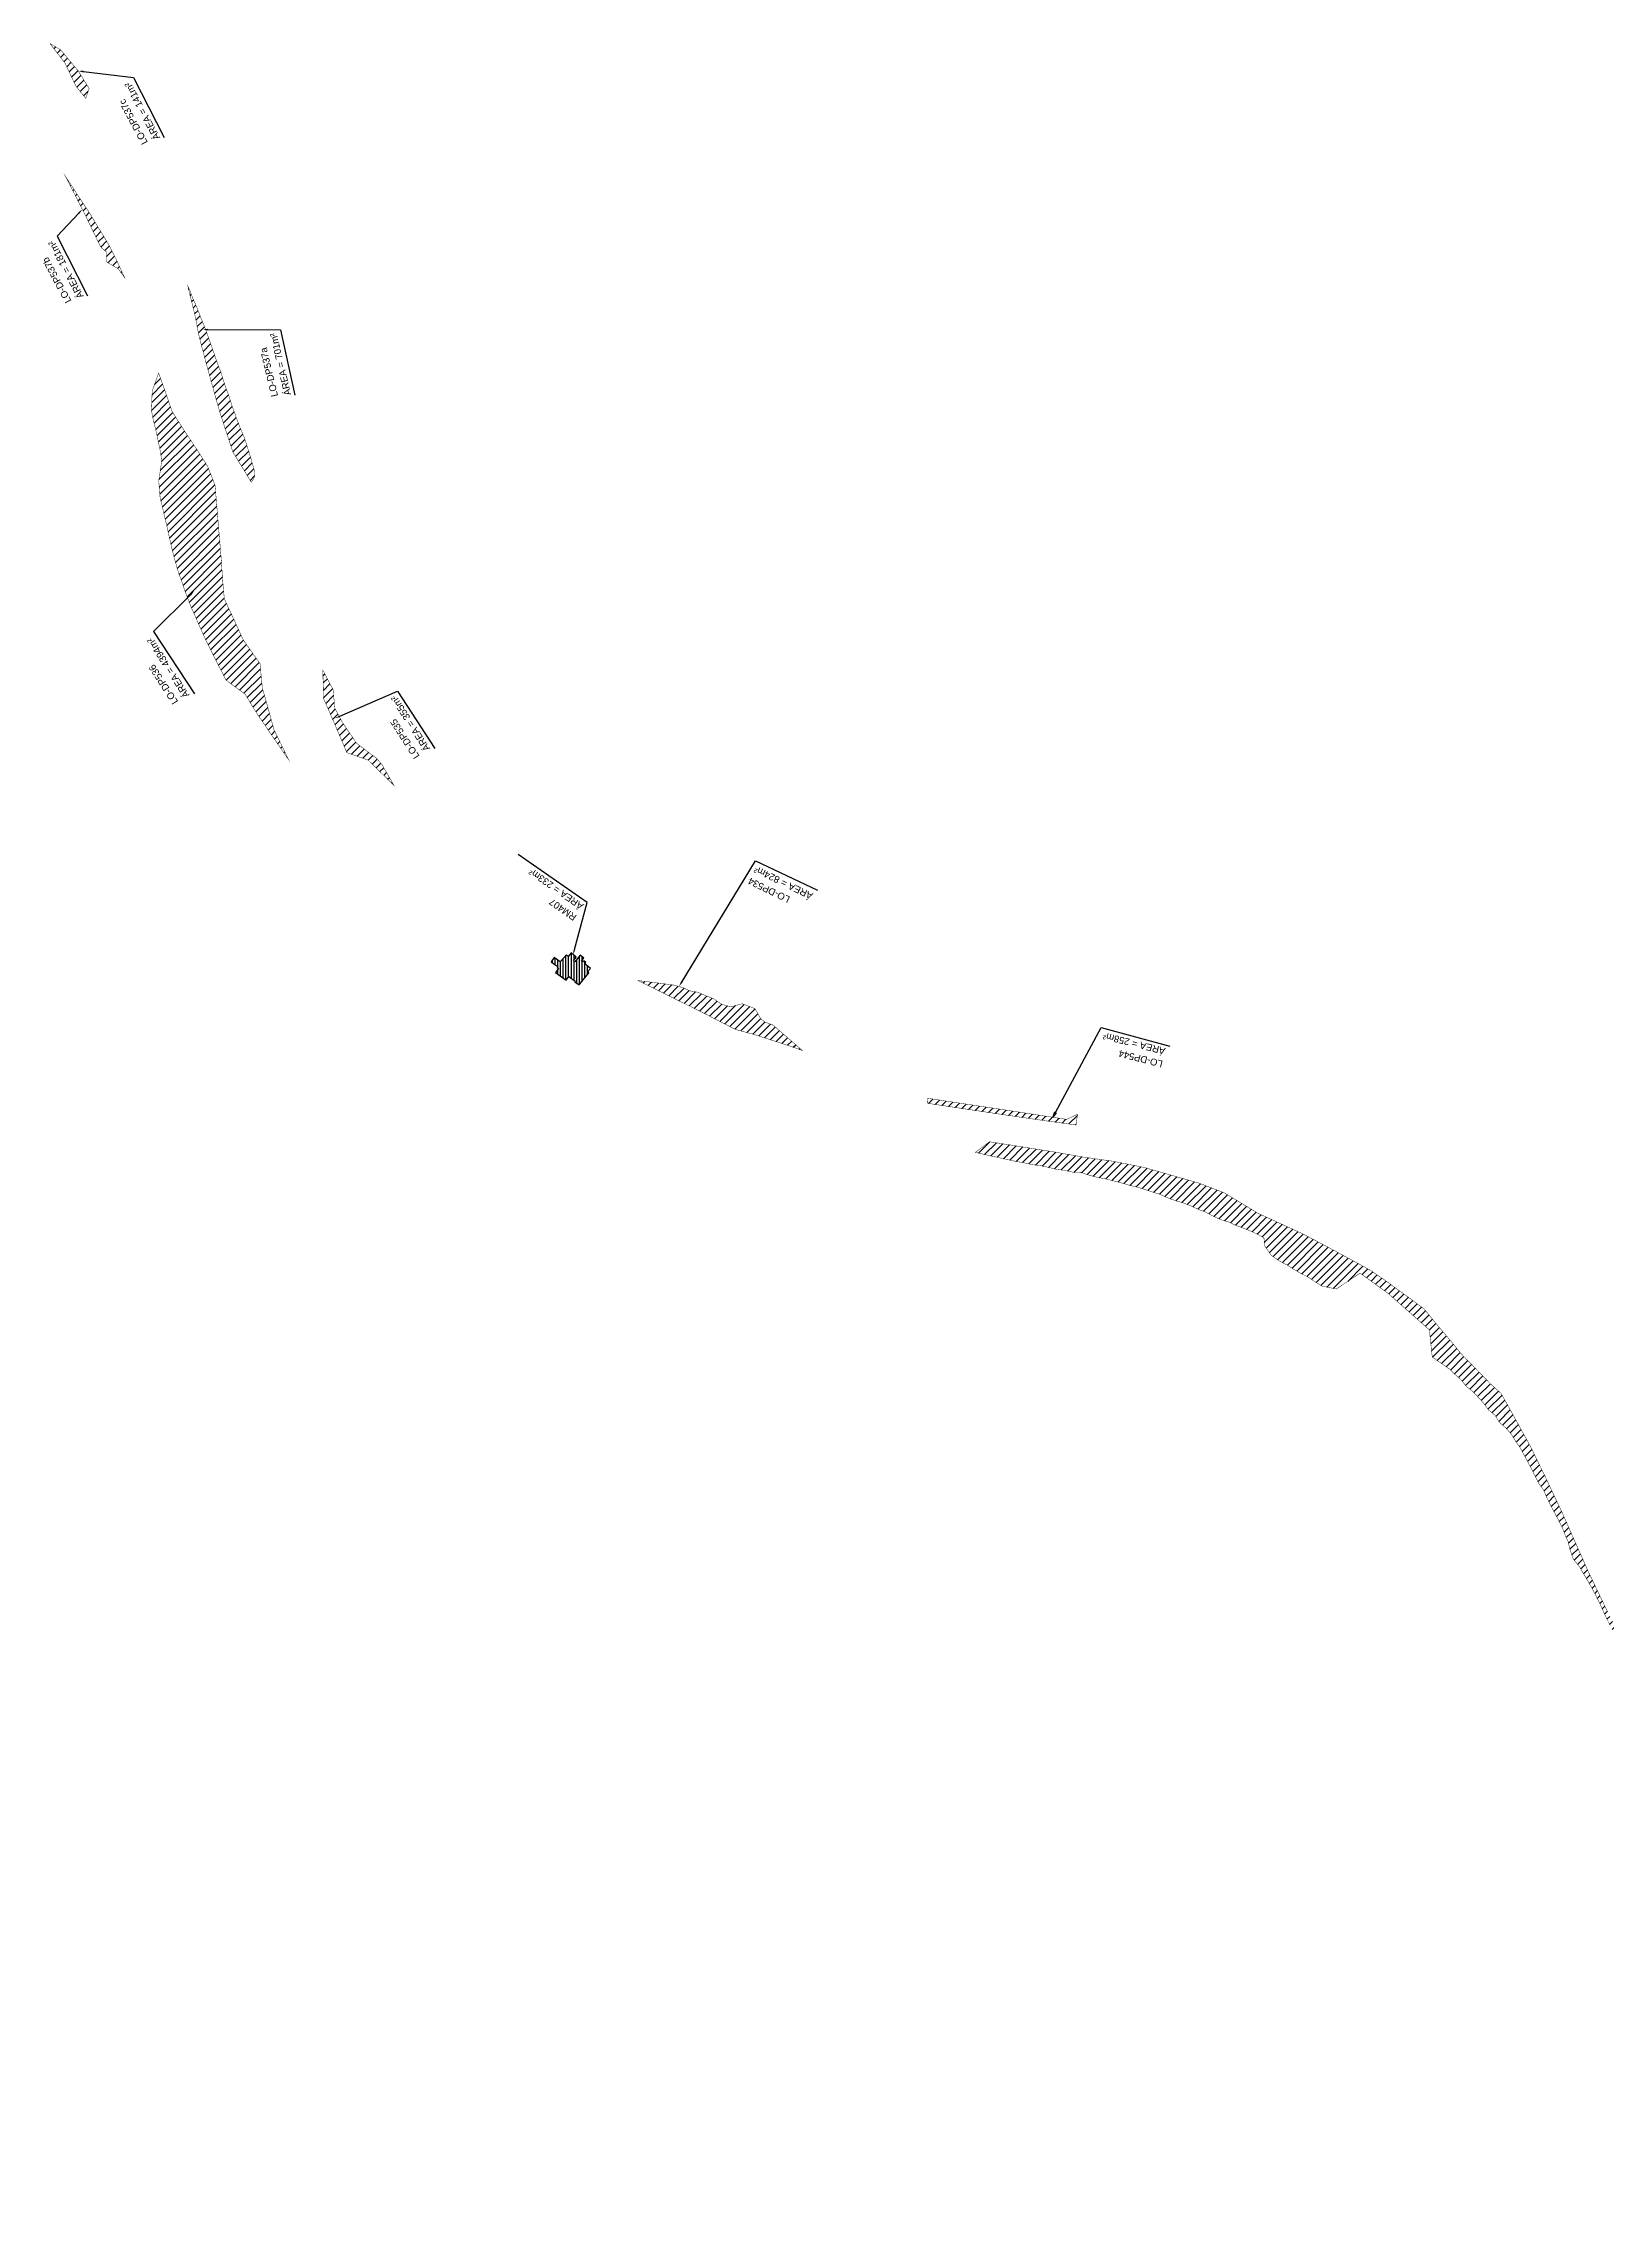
# Model space of a CAD drawing. Header units: metres. Extents: x 287051 to 328239, y 7396995 to 7466021.
# Drawn here: x 301879 to 302796, y 7440773 to 7442045 of the extents above; entities that cross this region are included whole.
import ezdxf

# ---------------------------------------------------------------- set-up
doc = ezdxf.new("R2010")
doc.units = ezdxf.units.M
doc.header["$LTSCALE"] = 10
for name, color, linetype in [('DESAPROPRIAÇÃO', 160, 'Continuous'), ('DESOCUPAÇÃO', 50, 'Continuous'), ('U-HZ-TEXTO-DESAP', 2, 'Continuous')]:
    doc.layers.add(name, color=color, linetype=linetype)
doc.styles.add('ARIAL', font='arial.ttf')
doc.styles.add('DIM', font='arial.ttf', dxfattribs={"width": 0.8})
doc.dimstyles.new('U-1_2000', dxfattribs={"dimscale": 2, "dimtxt": 1.5, "dimasz": 0.75, "dimexe": 0.75, "dimexo": 0.75, "dimgap": 0.25, "dimtad": 1, "dimzin": 4, "dimtxsty": 'DIM', "dimblk": 'ARCHTICK', "dimcen": 0.7, "dimdle": 0.75, "dimclrd": 256, "dimclre": 256, "dimclrt": 256, "dimaunit": 1, "dimadec": 3, "dimazin": 2, "dimtfac": 1, "dimtofl": 0, "dimtmove": 0, "dimatfit": 3, "dimldrblk": 'CLOSEDBLANK', "dimfxl": 0, "dimtolj": 1, "dimtzin": 0, "dimlwd": -1, "dimlwe": -1, "dimarcsym": 0})
pattern_1 = [(45, (0, 0), (-2.245064030267288, 2.245064030267288), [])]

# ---------------------------------------------------------------- blocks, each defined once
blk = doc.blocks.new('_ArchTick')
at = {"color": 0, "linetype": 'ByBlock', "const_width": 0.15}
blk.add_lwpolyline([(-0.5, -0.5), (0.5, 0.5)], dxfattribs=at)

msp = doc.modelspace()

# ---------------------------------------------------------------- hatches: boundary and pattern name
at = {"layer": 'DESAPROPRIAÇÃO', "transparency": 33554687}
h = msp.add_hatch(dxfattribs=at)
h.set_pattern_fill('ANSI31', color=256)
h.set_pattern_definition(pattern_1)
edge = h.paths.add_edge_path()
edge.add_line((301882.8890677446, 7442044.859583096), (301888.9258405356, 7442041.324591156))
edge.add_line((301888.9258405356, 7442041.324591156), (301892.4248769031, 7442037.148023524))
edge.add_line((301892.4248769031, 7442037.148023524), (301895.6238485879, 7442033.329623202))
edge.add_line((301895.6238485879, 7442033.329623202), (301899.3706228403, 7442028.857347289))
edge.add_line((301899.3706228403, 7442028.857347289), (301902.0393147224, 7442024.576852304))
edge.add_line((301902.0393147224, 7442024.576852304), (301902.7254715826, 7442023.476279017))
edge.add_line((301902.7254715826, 7442023.476279017), (301905.740430514, 7442018.640382946))
edge.add_line((301905.740430514, 7442018.640382946), (301903.8176481679, 7442012.726306355))
edge.add_line((301903.8176481679, 7442012.726306355), (301898.0279158337, 7442019.905127403))
edge.add_line((301898.0279158337, 7442019.905127403), (301891.5516084147, 7442033.513505216))
edge.add_line((301891.5516084147, 7442033.513505216), (301882.8072161261, 7442044.899052368))
h = msp.add_hatch(dxfattribs=at)
h.set_pattern_fill('ANSI31', color=256)
h.set_pattern_definition(pattern_1)
h.paths.add_polyline_path([(301911.5606361323, 7441936.323975386), (301905.5327739542, 7441946.298127568), (301900.0529316383, 7441954.509905571), (301891.898307527, 7441966.99339063), (301897.9072271435, 7441955.239504202), (301903.291000063, 7441944.657485862), (301912.5400819441, 7441925.593738232), (301915.8920302641, 7441922.661004774), (301915.9758297384, 7441916.879322008), (301922.6797263785, 7441912.941068956), (301926.610296515, 7441907.601831696), (301921.4782040541, 7441918.617914558), (301917.3073151118, 7441926.891675905)])
h = msp.add_hatch(dxfattribs=at)
h.set_pattern_fill('ANSI31', color=256)
h.set_pattern_definition(pattern_1)
edge = h.paths.add_edge_path()
edge.add_line((301963.6233706869, 7441902.676840132), (301967.6722389961, 7441886.208740122))
edge.add_line((301967.6722389961, 7441886.208740122), (301970.4558855877, 7441872.25697942))
edge.add_line((301970.4558855877, 7441872.25697942), (301974.2773741162, 7441857.854879445))
edge.add_line((301974.2773741162, 7441857.854879445), (301979.4641706021, 7441839.032575478))
edge.add_line((301979.4641706021, 7441839.032575478), (301982.6893719176, 7441827.800889484))
edge.add_line((301982.6893719176, 7441827.800889484), (301988.1258625826, 7441811.135936298))
edge.add_line((301988.1258625826, 7441811.135936298), (301990.1455399925, 7441805.135720785))
edge.add_line((301990.1455399925, 7441805.135720785), (301998.4125447503, 7441791.665138299))
edge.add_line((301998.4125447503, 7441791.665138299), (302000.7540828043, 7441787.649770002))
edge.add_arc((301995.8414762259, 7441792.755173942), 7.085114874613486, 313.897474539075, 384.2302113596257)
edge.add_line((302002.3024197003, 7441795.662932906), (302001.0846694796, 7441800.113370501))
edge.add_line((302001.0846694796, 7441800.113370501), (301999.6718949275, 7441804.746352372))
edge.add_line((301999.6718949275, 7441804.746352372), (301998.2281305499, 7441809.268942093))
edge.add_line((301998.2281305499, 7441809.268942093), (301996.463605478, 7441814.540444675))
edge.add_line((301996.463605478, 7441814.540444675), (301994.4630199732, 7441819.213824506))
edge.add_line((301994.4630199732, 7441819.213824506), (301992.6864042958, 7441823.765498849))
edge.add_line((301992.6864042958, 7441823.765498849), (301990.802264806, 7441829.086332133))
edge.add_line((301990.802264806, 7441829.086332133), (301989.3584457445, 7441833.007878993))
edge.add_line((301989.3584457445, 7441833.007878993), (301987.781049909, 7441838.006161561))
edge.add_line((301987.781049909, 7441838.006161561), (301986.0491885295, 7441842.643116673))
edge.add_line((301986.0491885295, 7441842.643116673), (301984.5402548003, 7441847.258144692))
edge.add_line((301984.5402548003, 7441847.258144692), (301982.9514931742, 7441852.275824213))
edge.add_line((301982.9514931742, 7441852.275824213), (301981.1190647102, 7441857.063272392))
edge.add_line((301981.1190647102, 7441857.063272392), (301979.4883106359, 7441861.762032298))
edge.add_line((301979.4883106359, 7441861.762032298), (301977.8323228894, 7441866.572385978))
edge.add_line((301977.8323228894, 7441866.572385978), (301976.1207053889, 7441871.361911781))
edge.add_line((301976.1207053889, 7441871.361911781), (301974.4063055159, 7441876.240088444))
edge.add_line((301974.4063055159, 7441876.240088444), (301972.4862450243, 7441881.035083397))
edge.add_line((301972.4862450243, 7441881.035083397), (301970.6483558648, 7441885.760031275))
edge.add_line((301970.6483558648, 7441885.760031275), (301968.7383428339, 7441890.623595081))
edge.add_line((301968.7383428339, 7441890.623595081), (301966.6524218668, 7441895.241591381))
edge.add_line((301966.6524218668, 7441895.241591381), (301964.8430815796, 7441900.032950314))
edge.add_line((301964.8430815796, 7441900.032950314), (301963.6233706869, 7441902.676840132))
h = msp.add_hatch(dxfattribs=at)
h.set_pattern_fill('ANSI31', color=256)
h.set_pattern_definition(pattern_1)
h.paths.add_polyline_path([(301954.3731843506, 7441829.195887046), (301961.8728065121, 7441817.401772008), (301969.5698729104, 7441805.909649475), (301975.22830732, 7441796.94660267), (301979.5990198101, 7441785.905712637), (301980.3790711648, 7441776.531833535), (301981.7766367148, 7441759.722741849), (301983.2958403828, 7441741.420235893), (301984.0527769592, 7441729.962901165), (301985.0511862115, 7441719.22853264), (301990.2620115008, 7441707.918283537), (301996.205451382, 7441695.04427534), (302005.9833397696, 7441681.186316608), (302007.3136008698, 7441666.795773325), (302009.0744852506, 7441660.941640163), (302014.1982965918, 7441642.386029894), (302017.544572133, 7441635.572515609), (302022.7604479525, 7441624.83534385), (302011.9679722484, 7441640.441652688), (302009.0689413114, 7441644.876243551), (302006.0042145876, 7441649.224979448), (302002.9680152437, 7441653.811378037), (302000.1340367647, 7441658.4791931), (301997.4291671165, 7441663.112892643), (301985.9774506983, 7441671.601546838), (301976.8612696941, 7441689.560073716), (301974.4622869747, 7441694.452965219), (301972.1816680674, 7441699.380642674), (301970.0060302057, 7441704.296011326), (301967.9262806576, 7441709.133741022), (301965.7299219856, 7441714.006219092), (301963.7505732132, 7441719.017604322), (301961.8700584673, 7441724.005670848), (301960.2101093755, 7441728.930697381), (301958.406946955, 7441733.857343285), (301956.905236038, 7441738.948359382), (301955.4899939466, 7441743.942572714), (301954.2087604121, 7441748.99338907), (301953.0821190992, 7441754.006423283), (301952.0086427117, 7441758.917751728), (301950.9164538328, 7441763.747969053), (301949.719694302, 7441768.627534111), (301948.6481101334, 7441773.502737744), (301947.3869546666, 7441778.420240505), (301946.5766435513, 7441788.268338526), (301948.3083785843, 7441799.879952518), (301947.6613038616, 7441804.938499798), (301946.7041848568, 7441809.599400127), (301944.6844547946, 7441819.066382724), (301943.3702917465, 7441824.005919809), (301942.3209008139, 7441829.592135671), (301942.7131850168, 7441841.015249494), (301946.5028005684, 7441851.667843055), (301950.2870697898, 7441841.126414563)])
h = msp.add_hatch(dxfattribs=at)
h.set_pattern_fill('ANSI31', color=256)
h.set_pattern_definition(pattern_1)
h.paths.add_polyline_path([(302043.2769142332, 7441660.67749223), (302050.9726657164, 7441643.004164321), (302056.8919253747, 7441628.978961924), (302069.3017664435, 7441624.680986499), (302084.4504465155, 7441609.900148255), (302077.5406082595, 7441621.947303822), (302074.0281818419, 7441625.930216161), (302069.6478898575, 7441629.165960022), (302062.6782071594, 7441634.46203091), (302054.2291299829, 7441646.817027453), (302049.8330426525, 7441655.0682913), (302048.8527950803, 7441665.86382113), (302042.7658780104, 7441677.494640356)])
h = msp.add_hatch(dxfattribs=at)
h.set_pattern_fill('ANSI31', color=256)
h.set_pattern_definition(pattern_1)
h.paths.add_polyline_path([(302227.5276389374, 7441495.345479767), (302241.2214170379, 7441493.658935653), (302248.6911317801, 7441492.672617103), (302254.02110252, 7441491.173790298), (302258.011632004, 7441489.293749391), (302262.7080976765, 7441488.49945537), (302267.487607214, 7441486.42622656), (302272.2975761986, 7441484.485336328), (302276.1405229341, 7441481.764515333), (302279.4553246795, 7441480.539271523), (302282.6015973479, 7441480.029765562), (302288.7115236878, 7441481.755638325), (302296.2429771839, 7441478.857039116), (302299.6636911216, 7441472.874190708), (302302.1611623583, 7441470.962944496), (302306.7211387142, 7441469.325240474), (302324.0636055967, 7441454.302222109), (302316.8614058899, 7441456.875380512), (302295.5803165833, 7441463.756488409), (302284.8027140495, 7441466.639883066), (302267.10981205, 7441475.760388568), (302233.8723984943, 7441492.282621324)])
h = msp.add_hatch(dxfattribs=at)
h.set_pattern_fill('ANSI31', color=256)
h.set_pattern_definition(pattern_1)
h.paths.add_polyline_path([(302397.3917029622, 7441426.327908643), (302402.0819366725, 7441425.615870302), (302432.9601727438, 7441420.929971529), (302479.0595226826, 7441413.904251544), (302485.3929871925, 7441416.932434357), (302484.5298649673, 7441410.632751608), (302464.0742682039, 7441413.43538166), (302435.8776974093, 7441417.576770596), (302397.5626956058, 7441423.328644136)])
h = msp.add_hatch(dxfattribs=at)
h.set_pattern_fill('ANSI31', color=256)
h.set_pattern_definition(pattern_1)
h.paths.add_polyline_path([(302459.0491967867, 7441387.34592887), (302454.0823696275, 7441388.411388665), (302449.2081243561, 7441389.281627816), (302444.1994853591, 7441390.326444855), (302439.3353381948, 7441391.469476572), (302434.4390093465, 7441392.484595641), (302429.5276408748, 7441393.64058418), (302425.4897528013, 7441394.524525571), (302433.7776741194, 7441400.79688998), (302448.6845023503, 7441398.48541721), (302471.6532715894, 7441394.796596278), (302489.0068878459, 7441391.780650107), (302491.4024487042, 7441391.442542178), (302506.4864148412, 7441389.313600835), (302524.5781769209, 7441385.688321207), (302533.4942231752, 7441383.148887504), (302556.967309047, 7441376.40256405), (302571.6141769382, 7441370.773262766), (302590.9226371117, 7441358.980701481), (302598.0352862196, 7441355.725362657), (302617.5857980497, 7441346.688006082), (302628.8235400772, 7441340.828404355), (302650.491742457, 7441329.08594464), (302657.8484342762, 7441324.971982148), (302666.7742019091, 7441318.77901641), (302680.1706898269, 7441309.027115111), (302688.5803482812, 7441302.793408173), (302695.0489396956, 7441294.896605135), (302705.2235118787, 7441282.815563645), (302710.3049506787, 7441276.527340226), (302720.0861796006, 7441266.506430411), (302727.4953285495, 7441258.879558827), (302733.8022764922, 7441253.185721914), (302742.7221118983, 7441237.154686175), (302751.1198865876, 7441221.929652982), (302751.5504410655, 7441221.044770628), (302759.7285016524, 7441204.237091499), (302769.6106812168, 7441183.302515469), (302776.2787947835, 7441168.1714478), (302784.7761195208, 7441149.032344338), (302796.1250047931, 7441125.364396546), (302806.9802155991, 7441103.33473115), (302818.7081615144, 7441079.799563245), (302820.4729287009, 7441076.399396872), (302822.0435507867, 7441073.399936542), (302824.3490321235, 7441068.966399049), (302826.7368258437, 7441064.357431578), (302828.8698506135, 7441059.949287207), (302830.8236158524, 7441055.50664511), (302832.9143655086, 7441050.740039967), (302834.8628097288, 7441046.26583334), (302836.9044429811, 7441041.558246982), (302838.8003158741, 7441037.106258279), (302840.6444792666, 7441032.724188983), (302842.8654647344, 7441027.523221798), (302844.7039103268, 7441023.139003292), (302846.7816033419, 7441018.184241396), (302848.721542687, 7441013.50785398), (302850.552739193, 7441009.083620539), (302851.6901287144, 7441006.289446842), (302852.657638661, 7441003.949650669), (302859.494692698, 7440987.269791973), (302869.0493597241, 7440968.361288405), (302873.9269121697, 7440959.416567451), (302885.9235546507, 7440941.714323546), (302903.7088704996, 7440916.901328625), (302917.1392431291, 7440897.585161257), (302926.3459150186, 7440884.541348331), (302933.7289809071, 7440874.240475093), (302952.9066220573, 7440852.485895551), (302963.1146468533, 7440841.431126775), (302972.6199203143, 7440829.474864939), (302981.9366067128, 7440821.827277418), (302996.8796130159, 7440808.83109373), (303013.1370769302, 7440795.173262965), (303060.9356640444, 7440787.761927338), (303064.4895330797, 7440786.961625006), (303057.5548313225, 7440780.624598769), (303045.9411148005, 7440777.680775151), (303043.6757156659, 7440774.040375287), (303035.362633187, 7440772.686630823), (303029.0176728523, 7440776.358599911), (303024.5387617389, 7440779.327124886), (303019.9968058331, 7440781.829349083), (303015.2450235923, 7440784.381977211), (303005.4860764248, 7440790.155262287), (303001.070814123, 7440793.131167321), (302996.4768585186, 7440795.974289954), (302991.9710344174, 7440798.969207969), (302987.2628495292, 7440801.862132982), (302982.7102085679, 7440805.163188049), (302978.3222297198, 7440808.374136076), (302973.9885917873, 7440811.563863349), (302969.4869384587, 7440814.756475453), (302965.2515181096, 7440818.141929509), (302960.1108879762, 7440821.794771827), (302953.9796335289, 7440831.822558092), (302952.6160136537, 7440838.57340629), (302949.4271781801, 7440842.443097532), (302945.3708552928, 7440845.95711107), (302941.9329533458, 7440850.296561998), (302938.6456034164, 7440853.482419334), (302933.8066847891, 7440856.854418019), (302930.0812872185, 7440862.410708362), (302928.4277434199, 7440865.690417768), (302923.1221185788, 7440867.1172617), (302918.31048419, 7440873.103287722), (302912.0507063064, 7440888.106400175), (302911.6769124207, 7440895.976682387), (302909.6152516985, 7440901.053052073), (302906.3675693864, 7440905.972511913), (302905.7865107651, 7440910.823638462), (302902.4060748008, 7440912.850174216), (302898.1659566282, 7440918.344496528), (302896.3842703894, 7440923.709854634), (302893.967579409, 7440927.391193874), (302891.1653536368, 7440931.386846861), (302888.0829375342, 7440935.223232951), (302885.0462538445, 7440938.887732677), (302880.5871718825, 7440942.997532656), (302878.5644592717, 7440948.155639526), (302875.6675826261, 7440951.459287871), (302872.3874764465, 7440955.512472633), (302868.6695548272, 7440959.945541104), (302866.1711718534, 7440965.241353071), (302864.0761634345, 7440969.848129661), (302861.8720597861, 7440974.039952235), (302858.9168833083, 7440978.491754287), (302856.8879471302, 7440983.256008852), (302854.4082601809, 7440987.058129736), (302851.0897271016, 7440991.508192378), (302848.7387945569, 7440996.634904311), (302846.7116217185, 7441000.995182604), (302844.1343633207, 7441005.186575216), (302841.5795711865, 7441009.685820481), (302838.9602525161, 7441014.199739204), (302836.5888814498, 7441018.823931103), (302834.1562314492, 7441023.441787228), (302832.023611053, 7441028.177609417), (302829.8539425484, 7441032.798804132), (302827.7988888726, 7441037.525986263), (302826.0169345388, 7441041.706022067), (302822.7464826326, 7441046.341514824), (302821.5137930504, 7441052.319364594), (302820.5821370173, 7441056.161770776), (302818.7520983245, 7441058.538626892), (302809.7294120331, 7441063.100365319), (302813.8128494956, 7441072.88556925), (302813.5685255422, 7441076.377233951), (302812.2736708592, 7441080.451734028), (302810.5315549028, 7441084.989340245), (302808.8369525881, 7441089.42937669), (302806.5289114861, 7441094.009892221), (302804.8420732055, 7441099.126258638), (302803.2713053713, 7441103.889234866), (302801.6679326794, 7441108.184320708), (302799.7389851707, 7441112.714969286), (302797.7147422754, 7441117.102124665), (302795.4407533619, 7441121.600903114), (302793.3923506316, 7441126.248598476), (302791.3834107009, 7441130.651593741), (302789.2020357295, 7441134.961561267), (302786.9508645429, 7441139.228643952), (302784.5045216133, 7441143.433661995), (302781.9842164526, 7441147.724691915), (302779.7112792345, 7441151.661721745), (302776.1604401522, 7441155.943821265), (302774.1444123202, 7441161.706986501), (302773.078665739, 7441166.387287674), (302771.2262577103, 7441170.502887397), (302769.47102494, 7441174.945045227), (302767.3690260099, 7441179.035959624), (302765.0956329888, 7441183.301723442), (302762.7528877508, 7441187.679979078), (302760.5276839201, 7441192.281402241), (302758.8290398954, 7441196.367625129), (302756.0190070141, 7441200.169775567), (302753.6937202925, 7441204.91832758), (302751.530257611, 7441209.190895689), (302750.4190542795, 7441211.285923254), (302744.7450431607, 7441221.76742335), (302742.1196085897, 7441225.423363115), (302739.8290463867, 7441229.224249074), (302736.8880423302, 7441232.671720195), (302732.7905412817, 7441236.196748326), (302730.3144330814, 7441240.313257192), (302726.609632481, 7441243.297326407), (302723.5222009457, 7441247.517050457), (302720.4466610994, 7441250.85770684), (302717.361400217, 7441254.117320764), (302713.3589244946, 7441257.358828478), (302710.3191006653, 7441261.235505681), (302706.8896433361, 7441264.206232861), (302703.6469252544, 7441267.377179309), (302693.4397874147, 7441274.505574384), (302691.7174646055, 7441290.47296615), (302687.8602775782, 7441293.887687542), (302685.8190341543, 7441295.694775852), (302684.4477887393, 7441296.908722965), (302683.2984908325, 7441297.926182611), (302667.6794329994, 7441311.727349918), (302651.085922505, 7441323.723937196), (302637.2399118277, 7441314.435665522), (302628.8115222646, 7441316.07080856), (302623.9849973951, 7441319.116756862), (302620.3159449484, 7441321.598038631), (302616.222118672, 7441323.616044398), (302611.968286265, 7441326.153868933), (302608.124065889, 7441328.591525071), (302603.8832899451, 7441330.811814647), (302599.0142764912, 7441334.172988724), (302595.0926742125, 7441339.753909841), (302594.7211403451, 7441344.502342857), (302591.0589802363, 7441346.403768045), (302586.9790753266, 7441348.39967498), (302582.7798411344, 7441350.083149251), (302578.1006906502, 7441351.781283924), (302573.9690009091, 7441353.801359959), (302569.3749373541, 7441355.09369299), (302564.5446055997, 7441357.357722704), (302560.4863922688, 7441359.54655451), (302556.1426605884, 7441361.16187139), (302551.7467593662, 7441363.2034206), (302547.6010239659, 7441364.823454995), (302543.1085891894, 7441366.201166502), (302538.2737722098, 7441367.884824948), (302533.9426061048, 7441369.8617089), (302529.5906016647, 7441371.229698624), (302525.0565824277, 7441372.795602261), (302520.7033266129, 7441374.131226229), (302516.0172740237, 7441375.205870327), (302511.3106262478, 7441376.607161725), (302506.6986180596, 7441377.796313306), (302502.1740374503, 7441378.974426569), (302497.4122510164, 7441379.830256865), (302492.2467666946, 7441381.105029447), (302488.0957262104, 7441382.635627069), (302483.511811531, 7441382.785066972), (302478.3011266609, 7441383.88179773), (302477.3603209775, 7441384.071174418), (302473.5563639151, 7441384.490700312), (302468.5165204588, 7441385.732475356), (302463.9572948513, 7441386.705439906)])

# ---------------------------------------------------------------- linework, layer by layer
at = {"layer": 'DESAPROPRIAÇÃO', "transparency": 33554687, "const_width": 0.25, "flags": 128}
for points in [[(301882.8890677446, 7442044.859583096), (301888.9258405356, 7442041.324591156), (301892.4248769031, 7442037.148023524), (301895.6238485879, 7442033.329623202), (301899.3706228403, 7442028.857347289), (301902.0393147224, 7442024.576852304), (301902.7254715826, 7442023.476279017), (301905.740430514, 7442018.640382946), (301905.740430514, 7442018.640382946), (301903.8176481679, 7442012.726306355), (301898.0279158337, 7442019.905127403), (301891.5516084147, 7442033.513505216), (301882.8072161261, 7442044.899052368)], [(302797.7147422754, 7441117.102124665), (302795.4407533619, 7441121.600903114), (302793.3923506316, 7441126.248598476), (302791.3834107009, 7441130.651593741), (302789.2020357295, 7441134.961561267), (302786.9508645429, 7441139.228643952), (302784.5045216133, 7441143.433661995), (302781.9842164526, 7441147.724691915), (302779.7112792345, 7441151.661721745), (302776.1604401522, 7441155.943821265), (302774.1444123202, 7441161.706986501), (302773.078665739, 7441166.387287674), (302771.2262577103, 7441170.502887397), (302769.47102494, 7441174.945045227), (302767.3690260099, 7441179.035959624), (302765.0956329888, 7441183.301723442), (302762.7528877508, 7441187.679979078), (302760.5276839201, 7441192.281402241), (302758.8290398954, 7441196.367625129), (302756.0190070141, 7441200.169775567), (302753.6937202925, 7441204.91832758), (302751.530257611, 7441209.190895689), (302750.4190542795, 7441211.285923254), (302744.7450431607, 7441221.76742335), (302742.1196085897, 7441225.423363115), (302739.8290463867, 7441229.224249074), (302736.8880423302, 7441232.671720195), (302732.7905412817, 7441236.196748326), (302730.3144330814, 7441240.313257192), (302726.609632481, 7441243.297326407), (302723.5222009457, 7441247.517050457), (302720.4466610994, 7441250.85770684), (302717.361400217, 7441254.117320764), (302713.3589244946, 7441257.358828478), (302710.3191006653, 7441261.235505681), (302706.8896433361, 7441264.206232861), (302703.6469252544, 7441267.377179309), (302693.4397874147, 7441274.505574384), (302691.7174646055, 7441290.47296615), (302687.8602775782, 7441293.887687542), (302685.8190341543, 7441295.694775852), (302684.4477887393, 7441296.908722965), (302683.2984908325, 7441297.926182611), (302683.2984908325, 7441297.926182611), (302683.2984908325, 7441297.926182611), (302683.2984908325, 7441297.926182611), (302683.2984908325, 7441297.926182611), (302667.6794329994, 7441311.727349918), (302651.085922505, 7441323.723937196), (302637.2399118277, 7441314.435665522), (302628.8115222646, 7441316.07080856), (302623.9849973951, 7441319.116756862), (302620.3159449484, 7441321.598038631), (302616.222118672, 7441323.616044398), (302611.968286265, 7441326.153868933), (302608.124065889, 7441328.591525071), (302603.8832899451, 7441330.811814647), (302599.0142764912, 7441334.172988724), (302595.0926742125, 7441339.753909841), (302594.7211403451, 7441344.502342857), (302591.0589802363, 7441346.403768045), (302586.9790753266, 7441348.39967498), (302582.7798411344, 7441350.083149251), (302578.1006906502, 7441351.781283924), (302573.9690009091, 7441353.801359959), (302569.3749373541, 7441355.09369299), (302564.5446055997, 7441357.357722704), (302560.4863922688, 7441359.54655451), (302556.1426605884, 7441361.16187139), (302551.7467593662, 7441363.2034206), (302547.6010239659, 7441364.823454995), (302543.1085891894, 7441366.201166502), (302538.2737722098, 7441367.884824948), (302533.9426061048, 7441369.8617089), (302529.5906016647, 7441371.229698624), (302525.0565824277, 7441372.795602261), (302520.7033266129, 7441374.131226229), (302516.0172740237, 7441375.205870327), (302511.3106262478, 7441376.607161725), (302506.6986180596, 7441377.796313306), (302502.1740374503, 7441378.974426569), (302497.4122510164, 7441379.830256865), (302492.2467666946, 7441381.105029447), (302488.0957262104, 7441382.635627069), (302483.511811531, 7441382.785066972), (302478.3011266609, 7441383.88179773), (302477.3603209775, 7441384.071174418), (302473.5563639151, 7441384.490700312), (302468.5165204588, 7441385.732475356), (302463.9572948513, 7441386.705439906), (302459.0491967867, 7441387.34592887), (302454.0823696275, 7441388.411388665), (302449.2081243561, 7441389.281627816), (302444.1994853591, 7441390.326444855), (302439.3353381948, 7441391.469476572), (302434.4390093465, 7441392.484595641), (302429.5276408748, 7441393.64058418), (302425.4897528013, 7441394.524525571), (302433.7776741194, 7441400.79688998), (302448.6845023503, 7441398.48541721), (302471.6532715894, 7441394.796596278), (302489.0068878459, 7441391.780650107), (302491.4024487042, 7441391.442542178), (302506.4864148412, 7441389.313600835), (302524.5781769209, 7441385.688321207), (302533.4942231752, 7441383.148887504), (302556.967309047, 7441376.40256405), (302571.6141769382, 7441370.773262766), (302590.9226371117, 7441358.980701481), (302598.0352862196, 7441355.725362657), (302617.5857980497, 7441346.688006082), (302628.8235400772, 7441340.828404355), (302650.491742457, 7441329.08594464), (302657.8484342762, 7441324.971982148), (302666.7742019091, 7441318.77901641), (302680.1706898269, 7441309.027115111), (302688.5803482812, 7441302.793408173), (302695.0489396956, 7441294.896605135), (302705.2235118787, 7441282.815563645), (302710.3049506787, 7441276.527340226), (302720.0861796006, 7441266.506430411), (302727.4953285495, 7441258.879558827), (302733.8022764922, 7441253.185721914), (302742.7221118983, 7441237.154686175), (302751.1198865876, 7441221.929652982), (302751.5504410655, 7441221.044770628), (302759.7285016524, 7441204.237091499), (302769.6106812168, 7441183.302515469), (302776.2787947835, 7441168.1714478), (302784.7761195208, 7441149.032344338), (302796.1250047931, 7441125.364396546)]]:
    msp.add_lwpolyline(points, dxfattribs=at)
for points in [[(301911.5606361323, 7441936.323975386), (301905.5327739542, 7441946.298127568), (301900.0529316383, 7441954.509905571), (301891.898307527, 7441966.99339063), (301897.9072271435, 7441955.239504202), (301903.291000063, 7441944.657485862), (301912.5400819441, 7441925.593738232), (301915.8920302641, 7441922.661004774), (301915.9758297384, 7441916.879322008), (301922.6797263785, 7441912.941068956), (301926.610296515, 7441907.601831696), (301921.4782040541, 7441918.617914558), (301917.3073151118, 7441926.891675905), (301911.5606361323, 7441936.323975386)], [(301954.3731843506, 7441829.195887046), (301961.8728065121, 7441817.401772008), (301969.5698729104, 7441805.909649475), (301975.22830732, 7441796.94660267), (301979.5990198101, 7441785.905712637), (301980.3790711648, 7441776.531833535), (301981.7766367148, 7441759.722741849), (301983.2958403828, 7441741.420235893), (301984.0527769592, 7441729.962901165), (301985.0511862115, 7441719.22853264), (301990.2620115008, 7441707.918283537), (301996.205451382, 7441695.04427534), (302005.9833397696, 7441681.186316608), (302007.3136008698, 7441666.795773325), (302009.0744852506, 7441660.941640163), (302014.1982965918, 7441642.386029894), (302017.544572133, 7441635.572515609), (302022.7604479525, 7441624.83534385), (302011.9679722484, 7441640.441652688), (302009.0689413114, 7441644.876243551), (302006.0042145876, 7441649.224979448), (302002.9680152437, 7441653.811378037), (302000.1340367647, 7441658.4791931), (301997.4291671165, 7441663.112892643), (301985.9774506983, 7441671.601546838), (301976.8612696941, 7441689.560073716), (301974.4622869747, 7441694.452965219), (301972.1816680674, 7441699.380642674), (301970.0060302057, 7441704.296011326), (301967.9262806576, 7441709.133741022), (301965.7299219856, 7441714.006219092), (301963.7505732132, 7441719.017604322), (301961.8700584673, 7441724.005670848), (301960.2101093755, 7441728.930697381), (301958.406946955, 7441733.857343285), (301956.905236038, 7441738.948359382), (301955.4899939466, 7441743.942572714), (301954.2087604121, 7441748.99338907), (301953.0821190992, 7441754.006423283), (301952.0086427117, 7441758.917751728), (301950.9164538328, 7441763.747969053), (301949.719694302, 7441768.627534111), (301948.6481101334, 7441773.502737744), (301947.3869546666, 7441778.420240505), (301946.5766435513, 7441788.268338526), (301948.3083785843, 7441799.879952518), (301947.6613038616, 7441804.938499798), (301946.7041848568, 7441809.599400127), (301944.6844547946, 7441819.066382724), (301943.3702917465, 7441824.005919809), (301942.3209008139, 7441829.592135671), (301942.7131850168, 7441841.015249494), (301946.5028005684, 7441851.667843055), (301950.2870697898, 7441841.126414563)], [(302043.2769142332, 7441660.67749223), (302050.9726657164, 7441643.004164321), (302056.8919253747, 7441628.978961924), (302069.3017664435, 7441624.680986499), (302084.4504465155, 7441609.900148255), (302077.5406082595, 7441621.947303822), (302074.0281818419, 7441625.930216161), (302069.6478898575, 7441629.165960022), (302062.6782071594, 7441634.46203091), (302054.2291299829, 7441646.817027453), (302049.8330426525, 7441655.0682913), (302048.8527950803, 7441665.86382113), (302042.7658780104, 7441677.494640356)], [(302227.5276389374, 7441495.345479767), (302241.2214170379, 7441493.658935653), (302248.6911317801, 7441492.672617103), (302254.02110252, 7441491.173790298), (302258.011632004, 7441489.293749391), (302262.7080976765, 7441488.49945537), (302267.487607214, 7441486.42622656), (302272.2975761986, 7441484.485336328), (302276.1405229341, 7441481.764515333), (302279.4553246795, 7441480.539271523), (302282.6015973479, 7441480.029765562), (302288.7115236878, 7441481.755638325), (302296.2429771839, 7441478.857039116), (302299.6636911216, 7441472.874190708), (302302.1611623583, 7441470.962944496), (302306.7211387142, 7441469.325240474), (302324.0636055967, 7441454.302222109), (302316.8614058899, 7441456.875380512), (302295.5803165833, 7441463.756488409), (302284.8027140495, 7441466.639883066), (302267.10981205, 7441475.760388568), (302233.8723984943, 7441492.282621324)], [(302397.3917029622, 7441426.327908643), (302402.0819366725, 7441425.615870302), (302432.9601727438, 7441420.929971529), (302479.0595226826, 7441413.904251544), (302485.3929871925, 7441416.932434357), (302485.3929871925, 7441416.932434357), (302484.5298649673, 7441410.632751608), (302464.0742682039, 7441413.43538166), (302435.8776974093, 7441417.576770596), (302397.5626956058, 7441423.328644136)]]:
    msp.add_lwpolyline(points, close=True, dxfattribs=at)
msp.add_lwpolyline([(301963.6233706869, 7441902.676840132), (301967.6722389961, 7441886.208740122), (301970.4558855877, 7441872.25697942), (301974.2773741162, 7441857.854879445), (301979.4641706021, 7441839.032575478), (301982.6893719176, 7441827.800889484), (301988.1258625826, 7441811.135936298), (301990.1455399925, 7441805.135720785), (301998.4125447503, 7441791.665138299), (302000.7540828043, 7441787.649770002, 0.3168956913477358), (302002.3024197003, 7441795.662932906), (302001.0846694796, 7441800.113370501), (301999.6718949275, 7441804.746352372), (301998.2281305499, 7441809.268942093), (301996.463605478, 7441814.540444675), (301994.4630199732, 7441819.213824506), (301992.6864042958, 7441823.765498849), (301990.802264806, 7441829.086332133), (301989.3584457445, 7441833.007878993), (301987.781049909, 7441838.006161561), (301986.0491885295, 7441842.643116673), (301984.5402548003, 7441847.258144692), (301982.9514931742, 7441852.275824213), (301981.1190647102, 7441857.063272392), (301979.4883106359, 7441861.762032298), (301977.8323228894, 7441866.572385978), (301976.1207053889, 7441871.361911781), (301974.4063055159, 7441876.240088444), (301972.4862450243, 7441881.035083397), (301970.6483558648, 7441885.760031275), (301968.7383428339, 7441890.623595081), (301966.6524218668, 7441895.241591381), (301964.8430815796, 7441900.032950314)], format="xyb", close=True, dxfattribs=at)
at = {"layer": 'DESOCUPAÇÃO'}
for p, q in [((302178.4705931236, 7441508.849735588), (302176.6686121563, 7441506.344942844)), ((302182.0602450279, 7441506.267292618), (302178.4705931236, 7441508.849735588)), ((302185.6121674353, 7441510.414072702), (302182.0602450279, 7441506.267292618)), ((302186.6973387984, 7441509.543483783), (302185.6121674353, 7441510.414072702)), ((302188.3996771352, 7441511.623725797), (302186.6973387984, 7441509.543483783)), ((302191.4653523214, 7441509.114971353), (302188.3996771352, 7441511.623725797)), ((302189.79809143, 7441507.077593659), (302191.4653523214, 7441509.114971353)), ((302193.7741216796, 7441510.152108919), (302190.6725380861, 7441506.362001888)), ((302195.8006202077, 7441508.493750847), (302193.7741216796, 7441510.152108919)), ((302194.5553807199, 7441506.972079483), (302195.8006202077, 7441508.493750847)), ((302176.6686121563, 7441506.344942844), (302178.9115878096, 7441504.731316548)), ((302178.9115878096, 7441504.731316548), (302180.5523080612, 7441503.550960738)), ((302180.9265205748, 7441502.481425392), (302179.1676759964, 7441500.036593169)), ((302179.1676759964, 7441500.036593169), (302185.4651913358, 7441495.487547957)), ((302180.5523080612, 7441503.550960738), (302180.1729069697, 7441503.023584968)), ((302180.1729069697, 7441503.023584968), (302180.9265205748, 7441502.481425392)), ((302185.4651913358, 7441495.487547957), (302187.136142033, 7441497.800744938)), ((302187.136142033, 7441497.800744938), (302190.8838791464, 7441495.058272389)), ((302190.6725380861, 7441506.362001888), (302189.79809143, 7441507.077593659)), ((302190.8838791464, 7441495.058272389), (302190.5454858117, 7441494.595839589)), ((302190.5454858117, 7441494.595839589), (302193.1377942373, 7441492.834581144)), ((302193.1377942373, 7441492.834581144), (302198.8439582888, 7441499.807461886)), ((302195.3175838071, 7441506.348340741), (302194.5553807199, 7441506.972079483)), ((302195.8350573147, 7441506.980688676), (302195.3175838071, 7441506.348340741)), ((302197.1105850181, 7441505.936877575), (302195.8350573147, 7441506.980688676)), ((302196.4517280958, 7441505.131760389), (302197.1105850181, 7441505.936877575)), ((302199.6910796634, 7441502.480880192), (302196.4517280958, 7441505.131760389)), ((302198.0410266136, 7441500.464530325), (302199.6910796634, 7441502.480880192)), ((302198.8439582888, 7441499.807461886), (302198.0410266136, 7441500.464530325))]:
    msp.add_line(p, q, dxfattribs=at)
at = {"layer": 'DESOCUPAÇÃO', "linetype": 'Continuous'}
for p, q in [((302177.4500000005, 7441505.782802113), (302177.4500000005, 7441507.431088946)), ((302179.0375000004, 7441504.640733656), (302179.0375000004, 7441508.441895297)), ((302180.6250000005, 7441502.698343273), (302180.6250000005, 7441507.299826838)), ((302183.8000000005, 7441496.690408175), (302183.8000000005, 7441508.298412795)), ((302185.3875000005, 7441495.543668726), (302185.3875000005, 7441510.151779122)), ((302186.9750000004, 7441497.577666385), (302186.9750000004, 7441509.882783255)), ((302188.5625000005, 7441496.756982408), (302188.5625000005, 7441511.490481875)), ((302190.1500000004, 7441507.507622742), (302190.1500000004, 7441510.1913724)), ((302191.7375000005, 7441493.785964871), (302191.7375000005, 7441507.663375692)), ((302193.3250000005, 7441493.063344889), (302193.3250000005, 7441509.603286299)), ((302194.9125000004, 7441507.408476006), (302194.9125000004, 7441509.220532186)), ((302180.6250000005, 7441498.983887074), (302180.6250000005, 7441502.062305234)), ((302182.2125000004, 7441497.837147624), (302182.2125000004, 7441506.44504647)), ((302190.1500000004, 7441495.595301362), (302190.1500000004, 7441506.789613969)), ((302194.9125000004, 7441495.003255498), (302194.9125000004, 7441506.679835677)), ((302196.5000000005, 7441505.190748218), (302196.5000000005, 7441506.436541689)), ((302196.5000000005, 7441496.943166107), (302196.5000000005, 7441505.092257719)), ((302198.0875000004, 7441500.521320382), (302198.0875000004, 7441503.793148244)), ((302198.0875000004, 7441498.883076715), (302198.0875000004, 7441500.426499448)), ((302199.6750000005, 7441502.46123099), (302199.6750000005, 7441502.494038769))]:
    msp.add_line(p, q, dxfattribs=at)
at = {"layer": 'U-HZ-TEXTO-DESAP', "color": 2, "linetype": 'Continuous', "lineweight": -3}
for points in [[(301902.3491492684, 7442028.499045298), (301931.8638851354, 7442024.948568615), (301949.6870350014, 7441989.898082422)], [(301899.7433213643, 7441945.522120551), (301887.0573678254, 7441931.950622423), (301904.8805176913, 7441896.90013623)], [(301965.1838410931, 7441721.632125862), (301943.578268203, 7441700.141450616), (301967.5130571024, 7441663.532663832)]]:
    msp.add_lwpolyline(points, dxfattribs=at)
for points, elevation in [([(301975.3830808568, 7441877.126884411), (302018.0517481283, 7441877.100250459), (302026.4107033345, 7441838.677221931)], -755), ([(302052.7643317365, 7441650.375155309), (302086.6432086152, 7441665.138469829), (302108.5236360651, 7441631.422541966)], 2), ([(302190.3961735471, 7441513.529906987), (302197.913089496, 7441541.10980989), (302157.3047561393, 7441569.217540092)], 725), ([(302252.9114481383, 7441493.836133264), (302296.6030561568, 7441565.644256785), (302332.8837247975, 7441548.356597184)], 1434)]:
    msp.add_lwpolyline(points, dxfattribs=dict(at, elevation=elevation))
for points in [[(301902.2894322699, 7442028.002624227), (301899.3706228403, 7442028.857347289), (301902.408866267, 7442028.995466369)], [(301899.3780518945, 7441945.863556072), (301901.7919344853, 7441947.71373737), (301900.1085908341, 7441945.180685031)], [(301975.3827687548, 7441876.626884508, -755), (301972.3830814412, 7441877.128757022, -755), (301975.3833929587, 7441877.626884313, -755)], [(301964.831231554, 7441721.986620591), (301967.3108094675, 7441723.747783097), (301965.5364506321, 7441721.277631133)], [(302052.9640744083, 7441649.916785519, 2), (302050.0141129922, 7441649.176699278, 2), (302052.5645890647, 7441650.8335251, 2)], [(302190.8785770998, 7441513.398427664, 725), (302189.6072976098, 7441510.635485671, 725), (302189.9137699945, 7441513.66138631, 725)], [(302253.8164666941, 7441494.208048528), (302251.5270602508, 7441491.875133249), (302252.9482614831, 7441494.70425384)]]:
    msp.add_solid(points, dxfattribs=at)

# ---------------------------------------------------------------- texts
at = {"layer": 'U-HZ-TEXTO-DESAP', "style": 'ARIAL'}
for s, height, rotation, p in [('ÁREA = 141m²', 4, 118.0358116593682, (301947.4853986918, 7441989.778523411, 27.6648415992363)), ('   LO-DP537c', 4, 118.0358116593682, (301942.4532535551, 7441982.896793894, 27.6648415992363)), ('ÁREA = 181m²', 4, 118.0358116593682, (301902.6788813818, 7441896.780577218, 27.6648415992363)), ('   LO-DP537b', 4, 118.0358116593682, (301897.646736245, 7441889.898847701, 27.6648415992363)), ('   LO-DP537a', 4, 103.3559961716258, (302017.6414615427, 7441833.738270584, -727.3351584007637)), ('ÁREA = 701m²', 4, 103.3559961716258, (302024.2532912542, 7441839.120128412, -727.3351584007637)), ('ÁREA = 4394m²', 4, 122.6326751398887, (301964.7542422594, 7441662.82418313, 27.6648415992363)), (' LO-DP536', 4, 122.6326751398887, (301958.9434435111, 7441657.663913412, 27.6648415992363)), ('ÁREA = 355m²', 4, 122.6326751398887, (302105.9109573446, 7441631.519272667, 29.6648415992363)), ('  LO-DP535', 4, 122.6326751398887, (302101.3698706734, 7441624.376101835, 29.6648415992363)), ('ÁREA = 233m²', 3.999999999999992, 144.9417851755727, (302196.0916820391, 7441539.939130972, 725)), ('ÁREA = 824m²', 4, 154.086713851227, (302330.6243500684, 7441546.349576968, 1461.664841599236)), ('LO-DP534', 4, 154.086713851227, (302317.1953605977, 7441544.339909085, 1461.664841599236)), ('RM407', 3.999999999999992, 144.9417851755727, (302192.0419881679, 7441533.403287114, 725)), ('ÁREA = 258m²', 4, 165.6652537233968, (302537.2230775948, 7441455.704939981)), ('LO-DP544', 4, 165.6652537233968, (302535.7190835702, 7441448.166385162))]:
    msp.add_text(s, height=height, rotation=rotation, dxfattribs=at).set_placement(p)

# ---------------------------------------------------------------- leaders
at = {"layer": 'U-HZ-TEXTO-DESAP', "color": 2, "linetype": 'Continuous', "lineweight": -3}
msp.add_leader([(302471.0514093791, 7441415.371658087, 704.3351584007637), (302499.3382916006, 7441467.819003607, 704.3351584007637), (302539.5047998211, 7441456.840052192, 704.3351584007637)], dimstyle='U-1_2000', override={"dimscale": 1, "dimasz": 3}, dxfattribs=at)

doc.saveas('drawing.dxf')
